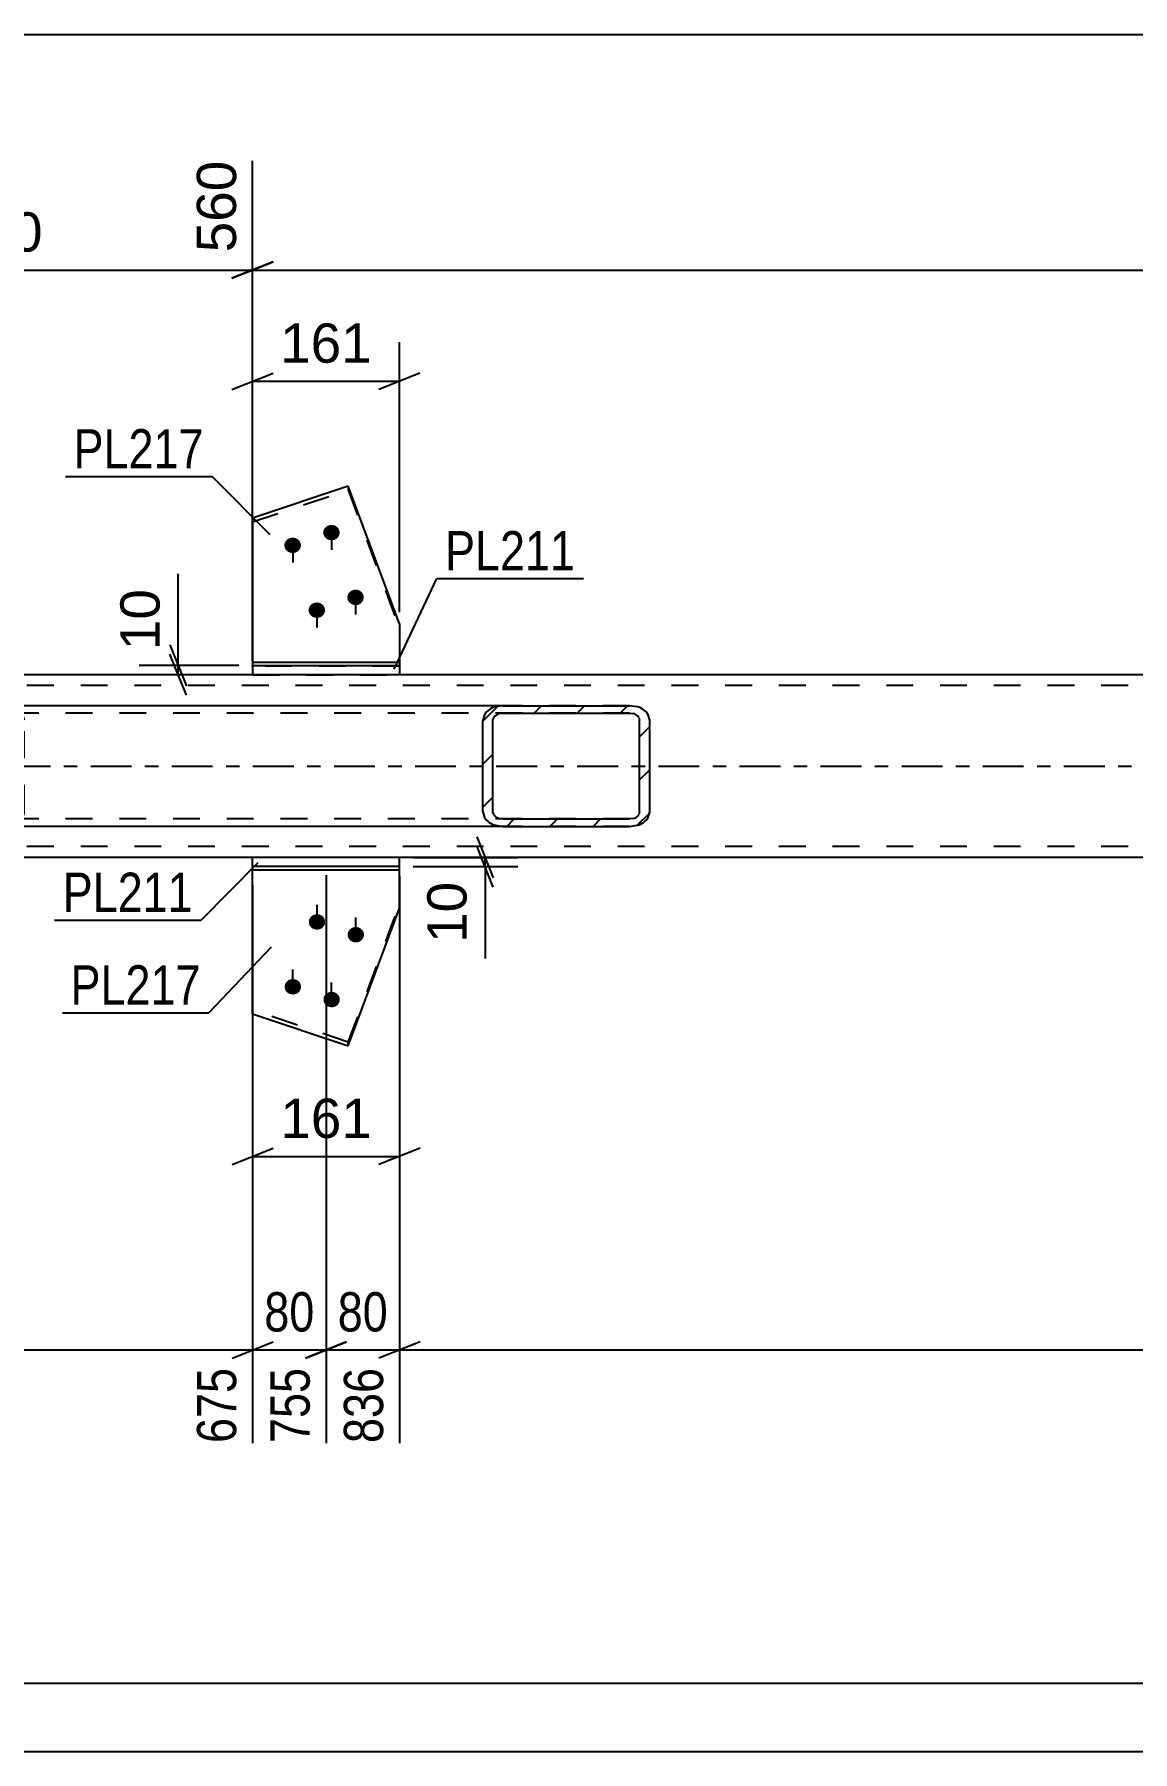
# Model space of a CAD drawing. Header units: millimetres. Extents: x 0 to 841, y 0 to 594.
# Drawn here: x 67.1 to 147.3, y 0 to 125.3 of the extents above; entities that cross this region are included whole.
import ezdxf

# ---------------------------------------------------------------- set-up
doc = ezdxf.new("R2010")
doc.units = ezdxf.units.MM
doc.linetypes.add('DXK_LINE_DOT2', pattern=[3.9198, 1.9599, -1.9599])
doc.linetypes.add('DXK_LINE_DOT3', pattern=[5.9187, 2.979, -0.9799, 0.9799, -0.9799])
doc.styles.add('Arial', font='ARIAL.TTF', dxfattribs={"height": 0.2})
doc.styles.add('Arial Narrow', font='ARIALN.TTF', dxfattribs={"height": 0.2})

# ---------------------------------------------------------------- blocks, each defined once
blk = doc.blocks.new('Unknown-318890635-1126')
at = {"color": 5, "linetype": 'Continuous'}
for p, q in [((5, 5), (836, 5)), ((0, 0), (841, 0))]:
    blk.add_line(p, q, dxfattribs=at)
blk = doc.blocks.new('Part-318890635-2613 - 2607')
at = {"color": 2, "linetype": 'Continuous'}
for p, q in [((268.47, 78.58), (45.74, 78.58)), ((268.47, 65.25), (45.74, 65.25))]:
    blk.add_line(p, q, dxfattribs=at)
at = {"color": 7, "linetype": 'DXK_LINE_DOT2'}
for p, q in [((268.47, 77.78), (45.74, 77.78)), ((268.47, 66.05), (45.74, 66.05))]:
    blk.add_line(p, q, dxfattribs=at)
at = {"color": 7, "linetype": 'DXK_LINE_DOT3'}
blk.add_line((35.74, 71.91), (268.47, 71.91), dxfattribs=at)
blk = doc.blocks.new('Part-318890635-2660 - 2607')
at = {"color": 2, "linetype": 'Continuous'}
for p, q in [((83.06, 79.25), (83.06, 78.58)), ((83.06, 79.25), (93.78, 79.25)), ((93.78, 79.25), (93.78, 78.58))]:
    blk.add_line(p, q, dxfattribs=at)
at = {"color": 7, "linetype": 'DXK_LINE_DOT2'}
blk.add_line((83.06, 78.58), (93.78, 78.58), dxfattribs=at)
blk = doc.blocks.new('Part-318890635-2666 - 2607')
at = {"color": 2, "linetype": 'Continuous'}
for p, q in [((90.03, 92.33), (83.06, 89.99)), ((93.78, 82.28), (90.03, 92.33)), ((83.06, 89.99), (83.06, 79.25)), ((93.78, 82.28), (93.78, 79.25)), ((83.06, 79.49), (93.78, 79.49))]:
    blk.add_line(p, q, dxfattribs=at)
at = {"color": 7, "linetype": 'DXK_LINE_DOT2'}
for p, q in [((83.06, 89.72), (90.03, 92.06)), ((90.03, 92.33), (90.03, 92.06)), ((90.03, 92.06), (93.78, 82.01)), ((83.06, 79.21), (83.06, 79.25)), ((83.06, 79.21), (83.06, 79.25)), ((93.78, 79.21), (83.06, 79.21)), ((93.78, 79.25), (93.78, 79.21)), ((93.78, 79.25), (93.78, 79.21))]:
    blk.add_line(p, q, dxfattribs=at)
blk = doc.blocks.new('Part-318890635-2732 - 2607')
at = {"color": 2, "linetype": 'Continuous'}
for p, q in [((83.07, 64.58), (83.07, 65.25)), ((93.79, 64.58), (93.79, 65.25)), ((93.79, 64.58), (83.07, 64.58))]:
    blk.add_line(p, q, dxfattribs=at)
at = {"color": 7, "linetype": 'DXK_LINE_DOT2'}
blk.add_line((93.79, 65.25), (83.07, 65.25), dxfattribs=at)
blk = doc.blocks.new('Bolt-318890635-2669 - 2607')
at = {"linetype": 'Continuous'}
for points in [[(88.82, 88.38), (88.7, 88.4), (88.58, 88.43), (88.47, 88.49), (88.38, 88.57), (88.3, 88.67), (88.25, 88.77), (88.22, 88.89), (88.22, 89.01), (88.25, 89.12), (88.3, 89.23), (88.38, 89.33), (88.47, 89.4), (88.58, 89.46), (88.7, 89.5), (88.82, 89.51), (88.95, 89.5), (89.07, 89.46), (89.17, 89.4), (89.27, 89.33), (89.34, 89.23), (89.39, 89.12), (89.42, 89.01), (89.42, 88.89), (89.39, 88.77), (89.34, 88.67), (89.27, 88.57), (89.17, 88.49), (89.07, 88.43), (88.95, 88.4)], [(85.99, 87.45), (85.86, 87.46), (85.75, 87.5), (85.64, 87.56), (85.54, 87.64), (85.47, 87.73), (85.42, 87.84), (85.39, 87.96), (85.39, 88.08), (85.42, 88.19), (85.47, 88.3), (85.54, 88.39), (85.64, 88.47), (85.75, 88.53), (85.86, 88.57), (85.99, 88.58), (86.11, 88.57), (86.23, 88.53), (86.34, 88.47), (86.44, 88.39), (86.51, 88.3), (86.56, 88.19), (86.59, 88.08), (86.59, 87.96), (86.56, 87.84), (86.51, 87.73), (86.44, 87.64), (86.34, 87.56), (86.23, 87.5), (86.11, 87.46)], [(90.58, 83.65), (90.46, 83.67), (90.34, 83.7), (90.23, 83.76), (90.14, 83.84), (90.06, 83.94), (90.01, 84.04), (89.99, 84.16), (89.99, 84.28), (90.01, 84.39), (90.06, 84.5), (90.14, 84.6), (90.23, 84.67), (90.34, 84.73), (90.46, 84.77), (90.58, 84.78), (90.71, 84.77), (90.83, 84.73), (90.94, 84.67), (91.03, 84.6), (91.1, 84.5), (91.15, 84.39), (91.18, 84.28), (91.18, 84.16), (91.15, 84.04), (91.1, 83.94), (91.03, 83.84), (90.94, 83.76), (90.83, 83.7), (90.71, 83.67)], [(87.75, 82.72), (87.63, 82.73), (87.51, 82.77), (87.4, 82.83), (87.31, 82.91), (87.23, 83), (87.18, 83.11), (87.16, 83.23), (87.16, 83.35), (87.18, 83.46), (87.23, 83.57), (87.31, 83.66), (87.4, 83.74), (87.51, 83.8), (87.63, 83.84), (87.75, 83.85), (87.88, 83.84), (88, 83.8), (88.11, 83.74), (88.2, 83.66), (88.27, 83.57), (88.32, 83.46), (88.35, 83.35), (88.35, 83.23), (88.32, 83.11), (88.27, 83), (88.2, 82.91), (88.11, 82.83), (88, 82.77), (87.88, 82.73)]]:
    blk.add_hatch(color=1, dxfattribs=at).paths.add_polyline_path(points)
at = {"color": 1, "linetype": 'Continuous'}
for p, q in [((88.82, 89.4), (88.82, 87.69)), ((85.99, 88.47), (85.99, 86.76)), ((90.58, 84.67), (90.58, 82.96)), ((87.75, 83.74), (87.75, 82.03))]:
    blk.add_line(p, q, dxfattribs=at)
blk = doc.blocks.new('Part-318890635-2690 - 2607')
at = {"linetype": 'Continuous'}
h = blk.add_hatch(dxfattribs=at)
h.set_pattern_fill('', scale=0.7, style=0, pattern_type=0)
h.set_pattern_definition([(45, (111.14, 67.5938), (-1.57154, 1.57154), [])])
h.paths.add_polyline_path([(110.58, 67.51), (111.14, 67.59), (111.62, 67.83), (111.94, 68.17), (112.05, 68.58), (112.05, 75.25), (111.94, 75.65), (111.62, 76), (111.14, 76.23), (110.58, 76.31), (101.35, 76.31), (100.79, 76.23), (100.31, 76), (99.99, 75.65), (99.88, 75.25), (99.88, 68.58), (99.99, 68.17), (100.31, 67.83), (100.79, 67.59), (101.35, 67.51)])
h.paths.add_polyline_path([(101.07, 68.09), (100.83, 68.2), (100.67, 68.38), (100.61, 68.58), (100.61, 75.25), (100.67, 75.45), (100.83, 75.62), (101.07, 75.74), (101.35, 75.78), (110.58, 75.78), (110.86, 75.74), (111.1, 75.62), (111.26, 75.45), (111.31, 75.25), (111.31, 68.58), (111.26, 68.38), (111.1, 68.2), (110.86, 68.09), (110.58, 68.05), (101.35, 68.05)])
at = {"color": 2, "linetype": 'Continuous'}
for p, q in [((55.12, 76.23), (55.69, 76.31)), ((55.14, 75.59), (55.12, 76.23)), ((55.14, 76), (55.12, 76.23)), ((55.14, 76), (55.14, 75.25)), ((101.35, 76.31), (55.69, 76.31)), ((99.99, 75.65), (99.88, 75.25)), ((99.88, 68.58), (99.88, 75.25)), ((100.61, 75.25), (100.67, 75.45)), ((100.61, 68.58), (100.61, 75.25)), ((101.35, 76.31), (100.79, 76.23)), ((101.07, 75.74), (101.35, 75.78)), ((101.35, 76.31), (110.58, 76.31)), ((101.35, 75.78), (110.58, 75.78)), ((111.14, 76.23), (110.58, 76.31)), ((110.58, 75.78), (110.86, 75.74)), ((111.26, 75.45), (111.31, 75.25)), ((111.31, 68.58), (111.31, 75.25)), ((112.05, 75.25), (111.94, 75.65)), ((112.05, 68.58), (112.05, 75.25)), ((55.12, 67.59), (55.14, 68.23)), ((55.12, 67.59), (55.14, 67.83)), ((55.14, 68.17), (55.14, 68.58)), ((55.14, 67.83), (55.14, 68.17)), ((99.88, 68.58), (99.99, 68.17)), ((100.67, 68.38), (100.61, 68.58)), ((101.35, 68.05), (101.07, 68.09)), ((101.35, 68.05), (110.58, 68.05)), ((110.86, 68.09), (110.58, 68.05)), ((111.31, 68.58), (111.26, 68.38)), ((111.94, 68.17), (112.05, 68.58)), ((55.12, 67.59), (55.69, 67.51)), ((101.35, 67.51), (55.69, 67.51)), ((100.79, 67.59), (101.35, 67.51)), ((101.35, 67.51), (110.58, 67.51)), ((110.58, 67.51), (111.14, 67.59))]:
    blk.add_line(p, q, dxfattribs=at)
at = {"color": 7, "linetype": 'DXK_LINE_DOT2'}
for p, q in [((55.16, 75.62), (55.14, 75.59)), ((55.14, 75.45), (55.14, 68.58)), ((55.4, 75.74), (55.16, 75.62)), ((55.69, 75.78), (55.4, 75.74)), ((110.58, 75.78), (55.69, 75.78)), ((64.91, 76.31), (65.48, 76.23)), ((65.19, 75.74), (64.91, 75.78)), ((65.65, 75.25), (65.59, 75.45)), ((65.65, 68.58), (65.65, 75.25)), ((66.27, 75.65), (66.39, 75.25)), ((66.39, 68.58), (66.39, 75.25)), ((110.58, 76.31), (101.35, 76.31)), ((55.14, 68.23), (55.16, 68.2)), ((55.16, 68.2), (55.4, 68.09)), ((55.4, 68.09), (55.69, 68.05)), ((110.58, 68.05), (55.69, 68.05)), ((64.91, 68.05), (65.19, 68.09)), ((65.59, 68.38), (65.65, 68.58)), ((66.39, 68.58), (66.27, 68.17)), ((65.48, 67.59), (64.91, 67.51)), ((110.58, 67.51), (101.35, 67.51))]:
    blk.add_line(p, q, dxfattribs=at)
for centre, radius, start, end in [((65.03, 75.09), 0.673, 32.6711, 75.6111), ((65.14, 74.93), 1.35, 32.6711, 75.6111), ((65.03, 68.74), 0.673, 284.3889, 327.3289), ((65.14, 68.9), 1.35, 284.3889, 327.3289)]:
    blk.add_arc(centre, radius, start, end, dxfattribs=at)
at = {"color": 2, "linetype": 'Continuous'}
for centre, radius, start, end in [((101.12, 74.93), 1.35, 104.3889, 147.3289), ((101.24, 75.09), 0.673, 104.3889, 147.3289), ((110.69, 75.09), 0.673, 32.6711, 75.6111), ((110.81, 74.93), 1.35, 32.6711, 75.6111), ((101.12, 68.9), 1.35, 212.6711, 255.6111), ((101.24, 68.74), 0.673, 212.6711, 255.6111), ((110.69, 68.74), 0.673, 284.3889, 327.3289), ((110.81, 68.9), 1.35, 284.3889, 327.3289)]:
    blk.add_arc(centre, radius, start, end, dxfattribs=at)
blk = doc.blocks.new('Bolt-318890635-2727 - 2607')
at = {"linetype": 'Continuous'}
for points in [[(87.77, 61.1), (87.89, 61.09), (88.01, 61.05), (88.12, 61), (88.21, 60.92), (88.28, 60.82), (88.34, 60.71), (88.36, 60.6), (88.36, 60.48), (88.34, 60.36), (88.28, 60.26), (88.21, 60.16), (88.12, 60.08), (88.01, 60.02), (87.89, 59.99), (87.77, 59.98), (87.64, 59.99), (87.52, 60.02), (87.41, 60.08), (87.32, 60.16), (87.25, 60.26), (87.19, 60.36), (87.17, 60.48), (87.17, 60.6), (87.19, 60.71), (87.25, 60.82), (87.32, 60.92), (87.41, 61), (87.52, 61.05), (87.64, 61.09)], [(90.6, 60.17), (90.72, 60.16), (90.84, 60.12), (90.95, 60.06), (91.04, 59.98), (91.12, 59.89), (91.17, 59.78), (91.19, 59.67), (91.19, 59.55), (91.17, 59.43), (91.12, 59.33), (91.04, 59.23), (90.95, 59.15), (90.84, 59.09), (90.72, 59.06), (90.6, 59.04), (90.47, 59.06), (90.35, 59.09), (90.24, 59.15), (90.15, 59.23), (90.08, 59.33), (90.03, 59.43), (90, 59.55), (90, 59.67), (90.03, 59.78), (90.08, 59.89), (90.15, 59.98), (90.24, 60.06), (90.35, 60.12), (90.47, 60.16)], [(86, 56.37), (86.13, 56.36), (86.25, 56.32), (86.36, 56.26), (86.45, 56.19), (86.52, 56.09), (86.57, 55.98), (86.6, 55.87), (86.6, 55.75), (86.57, 55.63), (86.52, 55.53), (86.45, 55.43), (86.36, 55.35), (86.25, 55.29), (86.13, 55.26), (86, 55.24), (85.88, 55.26), (85.76, 55.29), (85.65, 55.35), (85.56, 55.43), (85.48, 55.53), (85.43, 55.63), (85.41, 55.75), (85.41, 55.87), (85.43, 55.98), (85.48, 56.09), (85.56, 56.19), (85.65, 56.26), (85.76, 56.32), (85.88, 56.36)], [(88.83, 55.44), (88.96, 55.43), (89.08, 55.39), (89.19, 55.33), (89.28, 55.25), (89.35, 55.16), (89.4, 55.05), (89.43, 54.94), (89.43, 54.82), (89.4, 54.7), (89.35, 54.6), (89.28, 54.5), (89.19, 54.42), (89.08, 54.36), (88.96, 54.33), (88.83, 54.31), (88.71, 54.33), (88.59, 54.36), (88.48, 54.42), (88.39, 54.5), (88.31, 54.6), (88.26, 54.7), (88.24, 54.82), (88.24, 54.94), (88.26, 55.05), (88.31, 55.16), (88.39, 55.25), (88.48, 55.33), (88.59, 55.39), (88.71, 55.43)]]:
    blk.add_hatch(color=1, dxfattribs=at).paths.add_polyline_path(points)
at = {"color": 1, "linetype": 'Continuous'}
for p, q in [((87.77, 60.08), (87.77, 61.79)), ((90.6, 59.15), (90.6, 60.86)), ((86, 55.35), (86, 57.06)), ((88.83, 54.42), (88.83, 56.13))]:
    blk.add_line(p, q, dxfattribs=at)
blk = doc.blocks.new('Part-318890635-2737 - 2607')
at = {"color": 7, "linetype": 'DXK_LINE_DOT2'}
for p, q in [((83.07, 64.58), (83.07, 64.61)), ((83.07, 64.61), (93.79, 64.61)), ((83.07, 64.58), (83.07, 64.61)), ((93.79, 64.58), (93.79, 64.61)), ((93.79, 64.58), (93.79, 64.61)), ((90.05, 51.77), (93.79, 61.82)), ((90.05, 51.77), (83.07, 54.11)), ((90.05, 51.49), (90.05, 51.77))]:
    blk.add_line(p, q, dxfattribs=at)
at = {"color": 2, "linetype": 'Continuous'}
for p, q in [((83.07, 53.83), (83.07, 64.58)), ((83.07, 64.34), (93.79, 64.34)), ((93.79, 61.54), (93.79, 64.58)), ((90.05, 51.49), (93.79, 61.54)), ((83.07, 53.83), (90.05, 51.49))]:
    blk.add_line(p, q, dxfattribs=at)
blk = doc.blocks.new('StraightDimension-318890635-2884 - 2607')
at = {"color": 7, "linetype": 'Continuous'}
blk.add_line((38.07, 125.3), (286.57, 125.3), dxfattribs=at)
blk = doc.blocks.new('StraightDimension-318890635-2788 - 2607')
at = {"color": 7, "linetype": 'Continuous'}
for p, q in [((99.43, 66.75), (100.63, 63.75)), ((94.79, 65.25), (102.43, 65.25)), ((100.63, 63.08), (99.43, 66.08)), ((100.03, 64.58), (100.03, 65.25)), ((94.79, 64.58), (102.43, 64.58)), ((100.03, 64.58), (100.03, 57.88)), ((100.03, 64.58), (100.03, 57.88))]:
    blk.add_line(p, q, dxfattribs=at)
at = {"color": 0}
blk.add_wipeout([(99.28, 64.05), (95.08, 64.05), (95.08, 58.41), (99.28, 58.41)], dxfattribs=at)
at = {"color": 3, "style": 'Arial'}
blk.add_text('10', height=2.865, rotation=90.0002, dxfattribs=at).set_placement((98.68, 59.01))
blk = doc.blocks.new('StraightDimension-318890635-2799 - 2607')
at = {"color": 7, "linetype": 'Continuous'}
for p, q in [((77.63, 79.25), (77.63, 85.94)), ((77.63, 79.25), (77.63, 85.94)), ((77.03, 80.75), (78.23, 77.75)), ((82.06, 79.25), (74.78, 79.25)), ((78.23, 77.08), (77.03, 80.08)), ((77.63, 78.58), (77.63, 79.25)), ((82.06, 78.58), (74.78, 78.58))]:
    blk.add_line(p, q, dxfattribs=at)
at = {"color": 0}
blk.add_wipeout([(76.88, 85.42), (72.68, 85.42), (72.68, 79.77), (76.88, 79.77)], dxfattribs=at)
at = {"color": 3, "style": 'Arial'}
blk.add_text('10', height=2.865, rotation=90.0002, dxfattribs=at).set_placement((76.28, 80.37))
blk = doc.blocks.new('StraightDimension-318890635-2874 - 2607')
at = {"color": 7, "linetype": 'Continuous'}
for p, q in [((83.06, 90.99), (83.06, 102.84)), ((93.78, 83.15), (93.78, 102.84)), ((81.56, 99.39), (84.56, 100.59)), ((95.28, 100.59), (92.28, 99.39)), ((83.06, 99.99), (93.78, 99.99))]:
    blk.add_line(p, q, dxfattribs=at)
at = {"color": 0}
blk.add_wipeout([(92.35, 100.74), (92.35, 104.94), (84.48, 104.94), (84.48, 100.74)], dxfattribs=at)
at = {"color": 3, "style": 'Arial'}
blk.add_text('161', height=2.865, dxfattribs=at).set_placement((85.08, 101.34))
blk = doc.blocks.new('StraightDimension-318890635-2879 - 2607')
at = {"color": 7, "linetype": 'Continuous'}
for p, q in [((93.79, 60.54), (93.79, 41.03)), ((83.07, 52.97), (83.07, 41.03)), ((81.57, 42.83), (84.57, 44.03)), ((95.29, 44.03), (92.29, 42.83)), ((83.07, 43.43), (93.79, 43.43))]:
    blk.add_line(p, q, dxfattribs=at)
at = {"color": 0}
blk.add_wipeout([(92.37, 44.18), (92.37, 48.38), (84.49, 48.38), (84.49, 44.18)], dxfattribs=at)
at = {"color": 3, "style": 'Arial'}
blk.add_text('161', height=2.865, dxfattribs=at).set_placement((85.09, 44.78))
blk = doc.blocks.new('StraightDimension-318890635-2913 - 2607')
at = {"color": 7, "linetype": 'Continuous'}
for p, q in [((83.06, 79.58), (83.06, 116.07)), ((84.56, 108.7), (81.56, 107.5)), ((83.06, 108.1), (286.57, 108.1))]:
    blk.add_line(p, q, dxfattribs=at)
blk = doc.blocks.new('StraightDimension-318890635-2923 - 2607')
at = {"color": 7, "linetype": 'Continuous'}
for p, q in [((83.06, 79.58), (83.06, 116.07)), ((45.74, 83.91), (45.74, 111.62)), ((47.24, 108.7), (44.24, 107.5)), ((45.74, 108.1), (83.06, 108.1)), ((81.56, 107.5), (84.56, 108.7))]:
    blk.add_line(p, q, dxfattribs=at)
at = {"color": 0}
blk.add_wipeout([(68.33, 108.85), (68.33, 113.05), (60.46, 113.05), (60.46, 108.85)], dxfattribs=at)
at = {"color": 3, "style": 'Arial'}
blk.add_text('560', height=2.865, dxfattribs=at).set_placement((61.06, 109.45))
at = {"color": 0, "linetype": 'Continuous'}
for points in [[(82.46, 116.67), (78.26, 116.67), (78.26, 108.8), (82.46, 108.8)], [(45.14, 112.22), (40.94, 112.22), (40.94, 108.8), (45.14, 108.8)]]:
    blk.add_wipeout(points, dxfattribs=at)
at = {"color": 3, "linetype": 'Continuous', "style": 'Arial'}
for s, height, p in [('560', 2.865, (81.86, 109.4)), ('0', 2.87, (44.54, 109.4))]:
    blk.add_text(s, height=height, rotation=90.0002, dxfattribs=at).set_placement(p)
blk = doc.blocks.new('StraightDimension-318890635-9198 - 2607')
at = {"color": 7, "linetype": 'Continuous'}
for p, q in [((93.79, 63.91), (93.79, 22.52)), ((95.29, 29.91), (92.29, 28.71)), ((93.79, 29.31), (288.24, 29.31))]:
    blk.add_line(p, q, dxfattribs=at)
blk = doc.blocks.new('StraightDimension-318890635-9199 - 2607')
at = {"color": 7, "linetype": 'Continuous'}
for p, q in [((88.43, 63.96), (88.43, 22.52)), ((93.79, 63.91), (93.79, 22.52)), ((86.93, 28.71), (89.93, 29.91)), ((88.43, 29.31), (93.79, 29.31)), ((95.29, 29.91), (92.29, 28.71))]:
    blk.add_line(p, q, dxfattribs=at)
at = {"color": 0}
blk.add_wipeout([(93.54, 30.06), (93.54, 34.26), (88.68, 34.26), (88.68, 30.06)], dxfattribs=at)
at = {"color": 0, "linetype": 'Continuous'}
blk.add_wipeout([(93.19, 28.61), (88.99, 28.61), (88.99, 21.92), (93.19, 21.92)], dxfattribs=at)
at = {"color": 3, "style": 'Arial Narrow'}
blk.add_text('80', height=2.863, dxfattribs=at).set_placement((89.28, 30.66))
at = {"color": 3, "linetype": 'Continuous', "style": 'Arial Narrow'}
blk.add_text('836', height=2.863, rotation=90.0002, dxfattribs=at).set_placement((92.59, 22.52))
blk = doc.blocks.new('StraightDimension-318890635-9200 - 2607')
at = {"color": 7, "linetype": 'Continuous'}
for p, q in [((88.43, 63.96), (88.43, 22.52)), ((83.07, 63.22), (83.07, 22.52)), ((81.57, 28.71), (84.57, 29.91)), ((83.07, 29.31), (88.43, 29.31)), ((89.93, 29.91), (86.93, 28.71))]:
    blk.add_line(p, q, dxfattribs=at)
at = {"color": 0}
blk.add_wipeout([(88.18, 30.06), (88.18, 34.26), (83.32, 34.26), (83.32, 30.06)], dxfattribs=at)
at = {"color": 0, "linetype": 'Continuous'}
blk.add_wipeout([(87.83, 28.61), (83.63, 28.61), (83.63, 21.92), (87.83, 21.92)], dxfattribs=at)
at = {"color": 3, "style": 'Arial Narrow'}
blk.add_text('80', height=2.863, dxfattribs=at).set_placement((83.92, 30.66))
at = {"color": 3, "linetype": 'Continuous', "style": 'Arial Narrow'}
blk.add_text('755', height=2.863, rotation=90.0002, dxfattribs=at).set_placement((87.23, 22.52))
blk = doc.blocks.new('StraightDimension-318890635-9201 - 2607')
at = {"color": 7, "linetype": 'Continuous'}
for p, q in [((83.07, 63.22), (83.07, 22.52)), ((38.07, 41.58), (38.07, 26.18)), ((39.57, 29.91), (36.57, 28.71)), ((38.07, 29.31), (83.07, 29.31)), ((81.57, 28.71), (84.57, 29.91))]:
    blk.add_line(p, q, dxfattribs=at)
at = {"color": 0}
blk.add_wipeout([(63.91, 30.06), (63.91, 34.26), (57.23, 34.26), (57.23, 30.06)], dxfattribs=at)
at = {"color": 3, "style": 'Arial Narrow'}
blk.add_text('675', height=2.863, dxfattribs=at).set_placement((57.83, 30.66))
at = {"color": 0, "linetype": 'Continuous'}
for points in [[(37.47, 28.61), (33.27, 28.61), (33.27, 25.58), (37.47, 25.58)], [(82.47, 28.61), (78.27, 28.61), (78.27, 21.92), (82.47, 21.92)]]:
    blk.add_wipeout(points, dxfattribs=at)
at = {"color": 3, "linetype": 'Continuous', "style": 'Arial Narrow'}
for s, height, p in [('0', 2.86, (36.87, 26.18)), ('675', 2.863, (81.87, 22.52))]:
    blk.add_text(s, height=height, rotation=90.0002, dxfattribs=at).set_placement(p)
blk = doc.blocks.new('Mark-318890635-2656 - 2607')
at = {"color": 0}
blk.add_wipeout([(106.61, 86.19), (106.61, 89.19), (97.11, 89.19), (97.11, 86.19)], dxfattribs=at)
blk.add_wipeout([(106.61, 86.19), (106.61, 89.19), (97.11, 89.19), (97.11, 86.19)], dxfattribs=at)
at = {"color": 30, "linetype": 'Continuous'}
for p, q in [((93.4, 78.97), (96.51, 85.59)), ((96.51, 85.59), (107.21, 85.59))]:
    blk.add_line(p, q, dxfattribs=at)
at = {"color": 3, "style": 'Arial Narrow'}
blk.add_text('PL211', height=2.863, dxfattribs=at).set_placement((97.11, 86.19))
blk = doc.blocks.new('Mark-318890635-2662 - 2607')
at = {"color": 0}
blk.add_wipeout([(79.51, 93.63), (79.51, 96.63), (70, 96.63), (70, 93.63)], dxfattribs=at)
blk.add_wipeout([(79.51, 93.63), (79.51, 96.63), (70, 96.63), (70, 93.63)], dxfattribs=at)
at = {"color": 30, "linetype": 'Continuous'}
for p in [(69.4, 93.03), (84.35, 88.79)]:
    blk.add_line(p, (80.11, 93.03), dxfattribs=at)
at = {"color": 3, "style": 'Arial Narrow'}
blk.add_text('PL217', height=2.863, dxfattribs=at).set_placement((70, 93.63))
blk = doc.blocks.new('Mark-318890635-2733 - 2607')
at = {"color": 0}
blk.add_wipeout([(79.28, 54.51), (79.28, 57.51), (69.78, 57.51), (69.78, 54.51)], dxfattribs=at)
blk.add_wipeout([(79.28, 54.51), (79.28, 57.51), (69.78, 57.51), (69.78, 54.51)], dxfattribs=at)
at = {"color": 30, "linetype": 'Continuous'}
for p in [(84.42, 58.69), (69.18, 53.91)]:
    blk.add_line(p, (79.88, 53.91), dxfattribs=at)
at = {"color": 3, "style": 'Arial Narrow'}
blk.add_text('PL217', height=2.863, dxfattribs=at).set_placement((69.78, 54.51))
blk = doc.blocks.new('Mark-318890635-2728 - 2607')
at = {"color": 0}
blk.add_wipeout([(78.71, 61.27), (78.71, 64.27), (69.21, 64.27), (69.21, 61.27)], dxfattribs=at)
blk.add_wipeout([(78.71, 61.27), (78.71, 64.27), (69.21, 64.27), (69.21, 61.27)], dxfattribs=at)
at = {"color": 30, "linetype": 'Continuous'}
for p in [(83.45, 64.86), (68.61, 60.67)]:
    blk.add_line(p, (79.31, 60.67), dxfattribs=at)
at = {"color": 3, "style": 'Arial Narrow'}
blk.add_text('PL211', height=2.863, dxfattribs=at).set_placement((69.21, 61.27))

msp = doc.modelspace()

# ---------------------------------------------------------------- block references
for name in ['Unknown-318890635-1126', 'Part-318890635-2666 - 2607', 'Bolt-318890635-2669 - 2607', 'Part-318890635-2660 - 2607', 'Part-318890635-2613 - 2607', 'Part-318890635-2690 - 2607', 'Part-318890635-2732 - 2607', 'Part-318890635-2737 - 2607', 'Bolt-318890635-2727 - 2607']:
    msp.add_blockref(name, (0, 0))

# ---------------------------------------------------------------- next in the draw order: block references
for name in ['StraightDimension-318890635-2884 - 2607', 'StraightDimension-318890635-2799 - 2607', 'StraightDimension-318890635-2788 - 2607']:
    msp.add_blockref(name, (0, 0))

# ---------------------------------------------------------------- next in the draw order: block references
for name in ['StraightDimension-318890635-2874 - 2607', 'StraightDimension-318890635-2879 - 2607']:
    msp.add_blockref(name, (0, 0))

# ---------------------------------------------------------------- next in the draw order: block references
for name in ['StraightDimension-318890635-2913 - 2607', 'StraightDimension-318890635-9198 - 2607']:
    msp.add_blockref(name, (0, 0))

# ---------------------------------------------------------------- next in the draw order: block references
for name in ['StraightDimension-318890635-2923 - 2607', 'Mark-318890635-2656 - 2607', 'StraightDimension-318890635-9199 - 2607']:
    msp.add_blockref(name, (0, 0))

# ---------------------------------------------------------------- next in the draw order: block references
for name in ['Mark-318890635-2662 - 2607', 'StraightDimension-318890635-9200 - 2607']:
    msp.add_blockref(name, (0, 0))

# ---------------------------------------------------------------- next in the draw order: block references
msp.add_blockref('StraightDimension-318890635-9201 - 2607', (0, 0))

# ---------------------------------------------------------------- next in the draw order: block references
for name in ['Mark-318890635-2728 - 2607', 'Mark-318890635-2733 - 2607']:
    msp.add_blockref(name, (0, 0))

doc.saveas('drawing.dxf')
